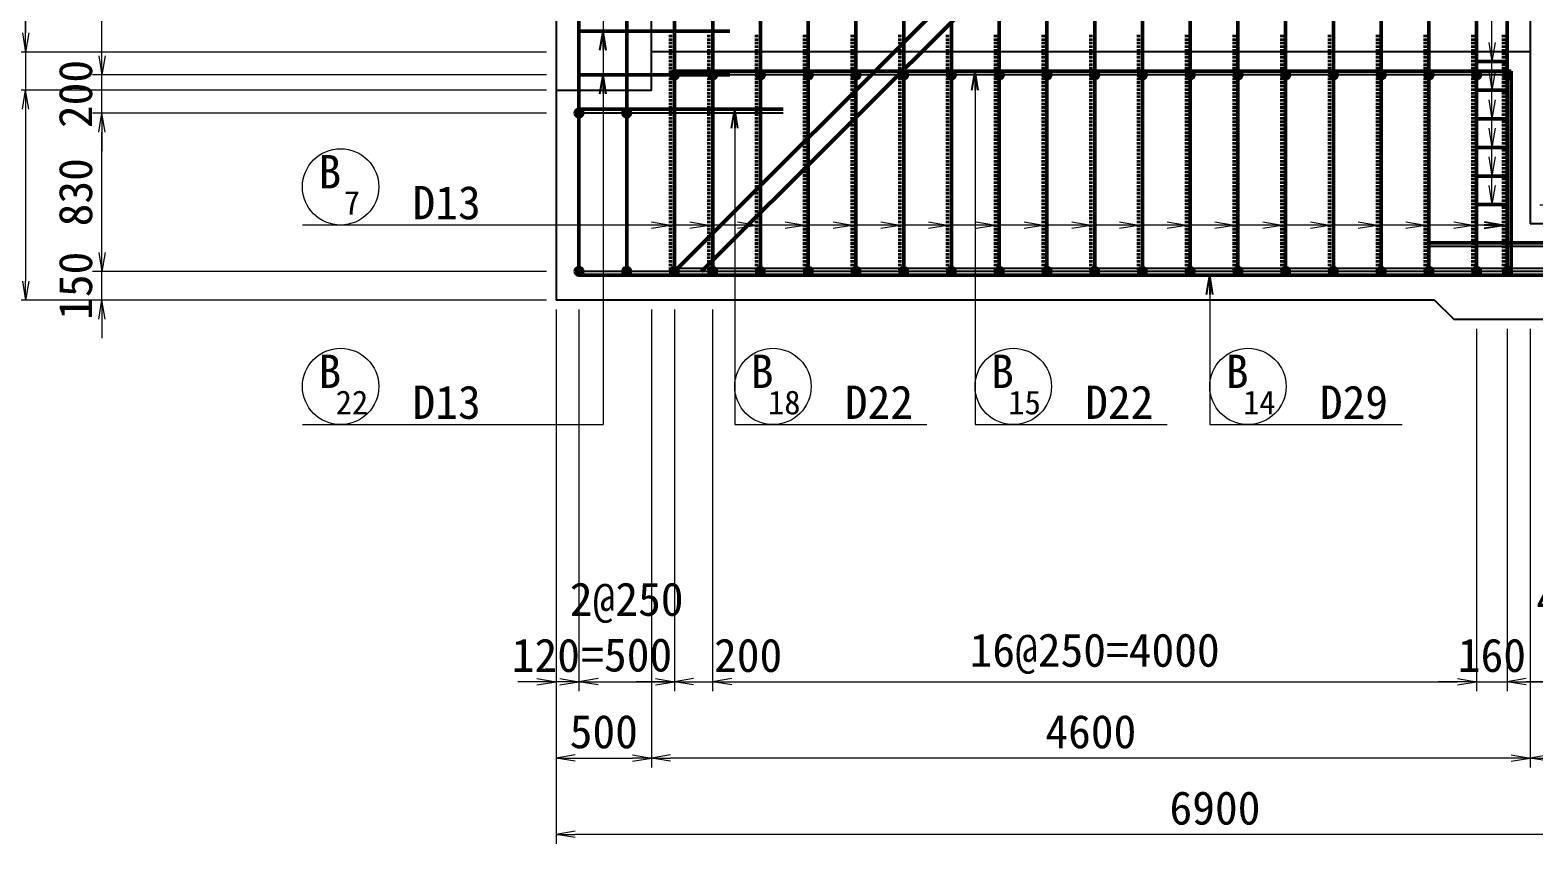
# Model space of a CAD drawing. Header units: millimetres. Extents: x 169470 to 758170, y -17820 to 11880.
# Drawn here: x 299216 to 307090, y -6725 to -2460 of the extents above; entities that cross this region are included whole.
import ezdxf
from ezdxf.enums import TextEntityAlignment as Align

# ---------------------------------------------------------------- set-up
doc = ezdxf.new("R2010")
doc.units = ezdxf.units.MM
doc.header["$LTSCALE"] = 50
doc.header["$PDSIZE"] = 300
doc.linetypes.add('DASHED2', pattern=[0.375, 0.25, -0.125])
doc.layers.get('Defpoints').update_dxf_attribs({"color": 151})
for name, color, linetype, lineweight in [('D-STR', 1, 'Continuous', 25), ('D-STR-DIM', 7, 'Continuous', 13), ('D-STR-HTXT', 7, 'Continuous', 13), ('D-STR-STR1', 2, 'Continuous', 50), ('D-STR-STR2', 6, 'Continuous', 50), ('D-STR-STR4', 1, 'Continuous', 50), ('D-STR-TXT', 7, 'Continuous', 13)]:
    doc.layers.add(name, color=color, linetype=linetype, lineweight=lineweight)
doc.styles.add('YOKO_GOTHIC', font='MS Gothic.ttf')
doc.dimstyles.new('S50', dxfattribs={"dimscale": 50, "dimtxt": 3.5, "dimasz": 2, "dimexe": 1, "dimexo": 1, "dimgap": 1, "dimtad": 1, "dimdec": 0, "dimzin": 1, "dimdsep": 46, "dimtxsty": 'YOKO_GOTHIC', "dimblk": 'OPEN', "dimcen": 0, "dimclrd": 256, "dimclre": 256, "dimclrt": 256, "dimaunit": 1, "dimadec": 3, "dimazin": 0, "dimtfac": 1, "dimtdec": 0, "dimtix": 1, "dimtmove": 2, "dimatfit": 3, "dimldrblk": 'OPEN', "dimfxl": 1, "dimlwd": -1, "dimlwe": -1, "dimarcsym": 2})

# ---------------------------------------------------------------- blocks, each defined once
blk = doc.blocks.new('0930-1')
at = {"layer": 'D-STR-STR2'}
for radius in [20, 10]:
    blk.add_circle((1654010.5, -311924.3), radius, dxfattribs=at)
blk = doc.blocks.new('_Open')
at = {"color": 0, "linetype": 'ByBlock', "lineweight": -2}
for p, q in [((-1, 0.167), (0, 0)), ((-1, -0.167), (0, 0)), ((0, 0), (-1, 0))]:
    blk.add_line(p, q, dxfattribs=at)
blk = doc.blocks.new('*D3267')
at = {"layer": 'D-STR-DIM', "transparency": 16777216}
for p, q in [((301970, -3924.6), (301970, -6724.6)), ((308870.3, -3924.6), (308870.3, -6724.6)), ((308770.3, -6674.6), (302070, -6674.6))]:
    blk.add_line(p, q, dxfattribs=at)
at = {"layer": 'Defpoints', "color": 0, "transparency": 16777216}
for p in [(301970, -3874.6), (308870.3, -3874.6), (301970, -6674.6)]:
    blk.add_point(p, dxfattribs=at)
at = {"layer": 'D-STR-DIM', "transparency": 16777216, "xscale": 100, "yscale": 100, "zscale": 100, "rotation": 180}
blk.add_blockref('_Open', (301970, -6674.6), dxfattribs=at)
at = {"layer": 'D-STR-DIM', "transparency": 16777216, "xscale": 100, "yscale": 100, "zscale": 100}
blk.add_blockref('_Open', (308870.3, -6674.6), dxfattribs=at)
at = {"layer": 'D-STR-DIM', "transparency": 16777216, "insert": (305420.1, -6537.1), "char_height": 175, "attachment_point": 5, "style": 'YOKO_GOTHIC'}
blk.add_mtext('6900', dxfattribs=at)
blk = doc.blocks.new('*D3269')
at = {"layer": 'D-STR-DIM', "transparency": 16777216}
for p, q in [((307970.3, -3924.6), (307970.3, -6324.6)), ((307070.3, -4024.6), (307070.3, -6324.6)), ((307870.3, -6274.6), (307170.3, -6274.6))]:
    blk.add_line(p, q, dxfattribs=at)
at = {"layer": 'Defpoints', "color": 0, "transparency": 16777216}
for p in [(307970.3, -3874.6), (307070.3, -3974.6), (307070.3, -6274.6)]:
    blk.add_point(p, dxfattribs=at)
at = {"layer": 'D-STR-DIM', "transparency": 16777216, "xscale": 100, "yscale": 100, "zscale": 100, "rotation": 180}
blk.add_blockref('_Open', (307070.3, -6274.6), dxfattribs=at)
at = {"layer": 'D-STR-DIM', "transparency": 16777216, "xscale": 100, "yscale": 100, "zscale": 100}
blk.add_blockref('_Open', (307970.3, -6274.6), dxfattribs=at)
at = {"layer": 'D-STR-DIM', "transparency": 16777216, "insert": (307520.3, -6137.1), "char_height": 175, "attachment_point": 5, "style": 'YOKO_GOTHIC'}
blk.add_mtext('900', dxfattribs=at)
blk = doc.blocks.new('*D3270')
at = {"layer": 'D-STR-DIM', "transparency": 16777216}
for p, q in [((302470, -3924.6), (302470, -6324.6)), ((307070.3, -4024.6), (307070.3, -6324.6)), ((306970.3, -6274.6), (302570, -6274.6))]:
    blk.add_line(p, q, dxfattribs=at)
at = {"layer": 'Defpoints', "color": 0, "transparency": 16777216}
for p in [(302470, -3874.6), (307070.3, -3974.6), (302470, -6274.6)]:
    blk.add_point(p, dxfattribs=at)
at = {"layer": 'D-STR-DIM', "transparency": 16777216, "xscale": 100, "yscale": 100, "zscale": 100, "rotation": 180}
blk.add_blockref('_Open', (302470, -6274.6), dxfattribs=at)
at = {"layer": 'D-STR-DIM', "transparency": 16777216, "xscale": 100, "yscale": 100, "zscale": 100}
blk.add_blockref('_Open', (307070.3, -6274.6), dxfattribs=at)
at = {"layer": 'D-STR-DIM', "transparency": 16777216, "insert": (304770.1, -6137.1), "char_height": 175, "attachment_point": 5, "style": 'YOKO_GOTHIC'}
blk.add_mtext('4600', dxfattribs=at)
blk = doc.blocks.new('*D3271')
at = {"layer": 'D-STR-DIM', "transparency": 16777216}
for p, q in [((302790, -3924.6), (302790, -5924.6)), ((306790.3, -4024.6), (306790.3, -5924.6)), ((302890, -5874.6), (306690.3, -5874.6))]:
    blk.add_line(p, q, dxfattribs=at)
at = {"layer": 'Defpoints', "color": 0, "transparency": 16777216}
for p in [(302790, -3874.6), (306790.3, -3974.6), (306790.3, -5874.6)]:
    blk.add_point(p, dxfattribs=at)
at = {"layer": 'D-STR-DIM', "transparency": 16777216, "xscale": 100, "yscale": 100, "zscale": 100, "rotation": 180}
blk.add_blockref('_Open', (302790, -5874.6), dxfattribs=at)
at = {"layer": 'D-STR-DIM', "transparency": 16777216, "xscale": 100, "yscale": 100, "zscale": 100}
blk.add_blockref('_Open', (306790.3, -5874.6), dxfattribs=at)
at = {"layer": 'D-STR-DIM', "transparency": 16777216, "insert": (304790.1, -5727.7), "char_height": 175, "attachment_point": 5, "style": 'YOKO_GOTHIC'}
blk.add_mtext('16@250=4000', dxfattribs=at)
blk = doc.blocks.new('*D3272')
at = {"layer": 'D-STR-DIM', "transparency": 16777216}
for p, q in [((306790.3, -4024.6), (306790.3, -5924.6)), ((306950.3, -4024.6), (306950.3, -5924.6)), ((306690.3, -5874.6), (306590.3, -5874.6)), ((306790.3, -5874.6), (306950.3, -5874.6)), ((307050.3, -5874.6), (307150.3, -5874.6))]:
    blk.add_line(p, q, dxfattribs=at)
at = {"layer": 'Defpoints', "color": 0, "transparency": 16777216}
for p in [(306790.3, -3974.6), (306950.3, -3974.6), (306950.3, -5874.6)]:
    blk.add_point(p, dxfattribs=at)
at = {"layer": 'D-STR-DIM', "transparency": 16777216, "xscale": 100, "yscale": 100, "zscale": 100}
blk.add_blockref('_Open', (306790.3, -5874.6), dxfattribs=at)
at = {"layer": 'D-STR-DIM', "transparency": 16777216, "xscale": 100, "yscale": 100, "zscale": 100, "rotation": 180}
blk.add_blockref('_Open', (306950.3, -5874.6), dxfattribs=at)
at = {"layer": 'D-STR-DIM', "transparency": 16777216, "insert": (306870.3, -5737.1), "char_height": 175, "attachment_point": 5, "style": 'YOKO_GOTHIC'}
blk.add_mtext('160', dxfattribs=at)
blk = doc.blocks.new('*D3274')
at = {"layer": 'D-STR-DIM', "transparency": 16777216}
for p, q in [((301970, -3924.6), (301970, -5924.6)), ((302090, -3924.6), (302090, -5924.6)), ((301870, -5874.6), (301770, -5874.6)), ((302090, -5874.6), (301970, -5874.6)), ((302190, -5874.6), (302290, -5874.6))]:
    blk.add_line(p, q, dxfattribs=at)
at = {"layer": 'Defpoints', "color": 0, "transparency": 16777216}
for p in [(301970, -3874.6), (302090, -3874.6), (301970, -5874.6)]:
    blk.add_point(p, dxfattribs=at)
at = {"layer": 'D-STR-DIM', "transparency": 16777216, "xscale": 100, "yscale": 100, "zscale": 100}
blk.add_blockref('_Open', (301970, -5874.6), dxfattribs=at)
at = {"layer": 'D-STR-DIM', "transparency": 16777216, "xscale": 100, "yscale": 100, "zscale": 100, "rotation": 180}
blk.add_blockref('_Open', (302090, -5874.6), dxfattribs=at)
at = {"layer": 'D-STR-DIM', "transparency": 16777216, "insert": (301916.9, -5737.1), "char_height": 175, "attachment_point": 5, "style": 'YOKO_GOTHIC'}
blk.add_mtext('120', dxfattribs=at)
blk = doc.blocks.new('*D3275')
at = {"layer": 'D-STR-DIM', "transparency": 16777216}
for p, q in [((307850.3, -3924.6), (307850.3, -5924.6)), ((306950.3, -4024.6), (306950.3, -5924.6)), ((307750.3, -5874.6), (307050.3, -5874.6))]:
    blk.add_line(p, q, dxfattribs=at)
at = {"layer": 'Defpoints', "color": 0, "transparency": 16777216}
for p in [(307850.3, -3874.6), (306950.3, -3974.6), (306950.3, -5874.6)]:
    blk.add_point(p, dxfattribs=at)
at = {"layer": 'D-STR-DIM', "transparency": 16777216, "xscale": 100, "yscale": 100, "zscale": 100, "rotation": 180}
blk.add_blockref('_Open', (306950.3, -5874.6), dxfattribs=at)
at = {"layer": 'D-STR-DIM', "transparency": 16777216, "xscale": 100, "yscale": 100, "zscale": 100}
blk.add_blockref('_Open', (307850.3, -5874.6), dxfattribs=at)
at = {"layer": 'D-STR-DIM', "transparency": 16777216, "insert": (307400.3, -5589), "char_height": 175, "attachment_point": 5, "style": 'YOKO_GOTHIC'}
blk.add_mtext('4@225\\P=900', dxfattribs=at)
blk = doc.blocks.new('*D3280')
at = {"layer": 'D-STR-DIM', "transparency": 16777216}
for p, q in [((301970, -3924.6), (301970, -6324.6)), ((302470, -3924.6), (302470, -6324.6)), ((302070, -6274.6), (302370, -6274.6))]:
    blk.add_line(p, q, dxfattribs=at)
at = {"layer": 'Defpoints', "color": 0, "transparency": 16777216}
for p in [(301970, -3874.6), (302470, -3874.6), (302470, -6274.6)]:
    blk.add_point(p, dxfattribs=at)
at = {"layer": 'D-STR-DIM', "transparency": 16777216, "xscale": 100, "yscale": 100, "zscale": 100, "rotation": 180}
blk.add_blockref('_Open', (301970, -6274.6), dxfattribs=at)
at = {"layer": 'D-STR-DIM', "transparency": 16777216, "xscale": 100, "yscale": 100, "zscale": 100}
blk.add_blockref('_Open', (302470, -6274.6), dxfattribs=at)
at = {"layer": 'D-STR-DIM', "transparency": 16777216, "insert": (302220, -6137.1), "char_height": 175, "attachment_point": 5, "style": 'YOKO_GOTHIC'}
blk.add_mtext('500', dxfattribs=at)
blk = doc.blocks.new('*D3345')
at = {"layer": 'D-STR-DIM', "transparency": 16777216}
for p, q in [((307000.3, 4125.4), (307541.7, 4125.4)), ((307491.7, -3274.6), (307491.7, 4025.4)), ((307120.3, -3374.6), (307541.7, -3374.6))]:
    blk.add_line(p, q, dxfattribs=at)
at = {"layer": 'Defpoints', "color": 0, "transparency": 16777216}
for p in [(306950.3, 4125.4), (307491.7, 4125.4), (307070.3, -3374.6)]:
    blk.add_point(p, dxfattribs=at)
at = {"layer": 'D-STR-DIM', "transparency": 16777216, "xscale": 100, "yscale": 100, "zscale": 100}
for p, rotation in [((307491.7, 4125.4), 90), ((307491.7, -3374.6), 270)]:
    blk.add_blockref('_Open', p, dxfattribs=dict(at, rotation=rotation))
at = {"layer": 'D-STR-DIM', "transparency": 16777216, "insert": (307344.9, 375.4), "char_height": 175, "attachment_point": 5, "rotation": 90, "style": 'YOKO_GOTHIC'}
blk.add_mtext('50@150=7500', dxfattribs=at)
blk = doc.blocks.new('*D3347')
at = {"layer": 'D-STR-DIM', "transparency": 16777216}
for p, q in [((301420, 25.4), (298742.4, 25.4)), ((298792.4, -74.6), (298792.4, -3774.6)), ((301920, -3874.6), (298742.4, -3874.6))]:
    blk.add_line(p, q, dxfattribs=at)
at = {"layer": 'Defpoints', "color": 0, "transparency": 16777216}
for p in [(301470, 25.4), (298792.4, -3874.6), (301970, -3874.6)]:
    blk.add_point(p, dxfattribs=at)
at = {"layer": 'D-STR-DIM', "transparency": 16777216, "xscale": 100, "yscale": 100, "zscale": 100}
for p, rotation in [((298792.4, 25.4), 90), ((298792.4, -3874.6), 270)]:
    blk.add_blockref('_Open', p, dxfattribs=dict(at, rotation=rotation))
at = {"layer": 'D-STR-DIM', "transparency": 16777216, "insert": (298654.9, -1924.6), "char_height": 175, "attachment_point": 5, "rotation": 90, "style": 'YOKO_GOTHIC'}
blk.add_mtext('3900', dxfattribs=at)
blk = doc.blocks.new('*D3348')
at = {"layer": 'D-STR-DIM', "transparency": 16777216}
for p, q in [((301920, -574.6), (299142.4, -574.6)), ((299192.4, -674.6), (299192.4, -2474.6)), ((301920, -2574.6), (299142.4, -2574.6))]:
    blk.add_line(p, q, dxfattribs=at)
at = {"layer": 'Defpoints', "color": 0, "transparency": 16777216}
for p in [(301970, -574.6), (299192.4, -2574.6), (301970, -2574.6)]:
    blk.add_point(p, dxfattribs=at)
at = {"layer": 'D-STR-DIM', "transparency": 16777216, "xscale": 100, "yscale": 100, "zscale": 100}
for p, rotation in [((299192.4, -574.6), 90), ((299192.4, -2574.6), 270)]:
    blk.add_blockref('_Open', p, dxfattribs=dict(at, rotation=rotation))
at = {"layer": 'D-STR-DIM', "transparency": 16777216, "insert": (299054.9, -1574.6), "char_height": 175, "attachment_point": 5, "rotation": 90, "style": 'YOKO_GOTHIC'}
blk.add_mtext('2000', dxfattribs=at)
blk = doc.blocks.new('*D3350')
at = {"layer": 'D-STR-DIM', "transparency": 16777216}
for p, q in [((301920, -2774.6), (299142.4, -2774.6)), ((299192.4, -2874.6), (299192.4, -3774.6)), ((301920, -3874.6), (299142.4, -3874.6))]:
    blk.add_line(p, q, dxfattribs=at)
at = {"layer": 'Defpoints', "color": 0, "transparency": 16777216}
for p in [(301970, -2774.6), (299192.4, -3874.6), (301970, -3874.6)]:
    blk.add_point(p, dxfattribs=at)
at = {"layer": 'D-STR-DIM', "transparency": 16777216, "xscale": 100, "yscale": 100, "zscale": 100}
for p, rotation in [((299192.4, -2774.6), 90), ((299192.4, -3874.6), 270)]:
    blk.add_blockref('_Open', p, dxfattribs=dict(at, rotation=rotation))
at = {"layer": 'D-STR-DIM', "transparency": 16777216, "insert": (299054.9, -3324.6), "char_height": 175, "attachment_point": 5, "rotation": 90, "style": 'YOKO_GOTHIC'}
blk.add_mtext('1100', dxfattribs=at)
blk = doc.blocks.new('*D3351')
at = {"layer": 'D-STR-DIM', "transparency": 16777216}
for p, q in [((299592.4, -3624.6), (299592.4, -3524.6)), ((301920, -3724.6), (299542.4, -3724.6)), ((299592.4, -3874.6), (299592.4, -3724.6)), ((301920, -3874.6), (299542.4, -3874.6)), ((299592.4, -3974.6), (299592.4, -4074.6))]:
    blk.add_line(p, q, dxfattribs=at)
at = {"layer": 'Defpoints', "color": 0, "transparency": 16777216}
for p in [(299592.4, -3724.6), (301970, -3724.6), (301970, -3874.6)]:
    blk.add_point(p, dxfattribs=at)
at = {"layer": 'D-STR-DIM', "transparency": 16777216, "xscale": 100, "yscale": 100, "zscale": 100}
for p, rotation in [((299592.4, -3724.6), 270), ((299592.4, -3874.6), 90)]:
    blk.add_blockref('_Open', p, dxfattribs=dict(at, rotation=rotation))
at = {"layer": 'D-STR-DIM', "transparency": 16777216, "insert": (299454.9, -3799.6), "char_height": 175, "attachment_point": 5, "rotation": 90, "style": 'YOKO_GOTHIC'}
blk.add_mtext('150', dxfattribs=at)
blk = doc.blocks.new('*D3352')
at = {"layer": 'D-STR-DIM', "transparency": 16777216}
for p, q in [((301920, -2894.6), (299542.4, -2894.6)), ((299592.4, -3624.6), (299592.4, -2994.6)), ((301920, -3724.6), (299542.4, -3724.6))]:
    blk.add_line(p, q, dxfattribs=at)
at = {"layer": 'Defpoints', "color": 0, "transparency": 16777216}
for p in [(299592.4, -2894.6), (301970, -2894.6), (301970, -3724.6)]:
    blk.add_point(p, dxfattribs=at)
at = {"layer": 'D-STR-DIM', "transparency": 16777216, "xscale": 100, "yscale": 100, "zscale": 100}
for p, rotation in [((299592.4, -2894.6), 90), ((299592.4, -3724.6), 270)]:
    blk.add_blockref('_Open', p, dxfattribs=dict(at, rotation=rotation))
at = {"layer": 'D-STR-DIM', "transparency": 16777216, "insert": (299454.9, -3309.6), "char_height": 175, "attachment_point": 5, "rotation": 90, "style": 'YOKO_GOTHIC'}
blk.add_mtext('830', dxfattribs=at)
blk = doc.blocks.new('*D3353')
at = {"layer": 'D-STR-DIM', "transparency": 16777216}
for p, q in [((301920, -694.6), (299542.4, -694.6)), ((299592.4, -2594.6), (299592.4, -794.6)), ((301920, -2694.6), (299542.4, -2694.6))]:
    blk.add_line(p, q, dxfattribs=at)
at = {"layer": 'Defpoints', "color": 0, "transparency": 16777216}
for p in [(299592.4, -694.6), (301970, -694.6), (301970, -2694.6)]:
    blk.add_point(p, dxfattribs=at)
at = {"layer": 'D-STR-DIM', "transparency": 16777216, "xscale": 100, "yscale": 100, "zscale": 100}
for p, rotation in [((299592.4, -694.6), 90), ((299592.4, -2694.6), 270)]:
    blk.add_blockref('_Open', p, dxfattribs=dict(at, rotation=rotation))
at = {"layer": 'D-STR-DIM', "transparency": 16777216, "insert": (299445.6, -1694.6), "char_height": 175, "attachment_point": 5, "rotation": 90, "style": 'YOKO_GOTHIC'}
blk.add_mtext('8@250=2000', dxfattribs=at)
blk = doc.blocks.new('*D3906')
at = {"layer": 'D-STR-DIM', "transparency": 16777216}
for p, q in [((299192.4, -2474.6), (299192.4, -2374.6)), ((301920, -2574.6), (299142.4, -2574.6)), ((299192.4, -2574.6), (299192.4, -2774.6)), ((301920, -2774.6), (299142.4, -2774.6)), ((299192.4, -2874.6), (299192.4, -2974.6))]:
    blk.add_line(p, q, dxfattribs=at)
at = {"layer": 'Defpoints', "color": 0, "transparency": 16777216}
for p in [(301970, -2574.6), (299192.4, -2774.6), (301970, -2774.6)]:
    blk.add_point(p, dxfattribs=at)
at = {"layer": 'D-STR-DIM', "transparency": 16777216, "xscale": 100, "yscale": 100, "zscale": 100}
for p, rotation in [((299192.4, -2574.6), 270), ((299192.4, -2774.6), 90)]:
    blk.add_blockref('_Open', p, dxfattribs=dict(at, rotation=rotation))
at = {"layer": 'D-STR-DIM', "transparency": 16777216, "insert": (299054.9, -2674.6), "char_height": 175, "attachment_point": 5, "rotation": 90, "style": 'YOKO_GOTHIC'}
blk.add_mtext('200', dxfattribs=at)
blk = doc.blocks.new('*D3908')
at = {"layer": 'D-STR-DIM', "transparency": 16777216}
for p, q in [((299592.4, -2594.6), (299592.4, -2494.6)), ((301920, -2694.6), (299542.4, -2694.6)), ((299592.4, -2894.6), (299592.4, -2694.6)), ((301920, -2894.6), (299542.4, -2894.6)), ((299592.4, -2994.6), (299592.4, -3094.6))]:
    blk.add_line(p, q, dxfattribs=at)
at = {"layer": 'Defpoints', "color": 0, "transparency": 16777216}
for p in [(299592.4, -2694.6), (301970, -2694.6), (301970, -2894.6)]:
    blk.add_point(p, dxfattribs=at)
at = {"layer": 'D-STR-DIM', "transparency": 16777216, "xscale": 100, "yscale": 100, "zscale": 100}
for p, rotation in [((299592.4, -2694.6), 270), ((299592.4, -2894.6), 90)]:
    blk.add_blockref('_Open', p, dxfattribs=dict(at, rotation=rotation))
at = {"layer": 'D-STR-DIM', "transparency": 16777216, "insert": (299454.9, -2794.6), "char_height": 175, "attachment_point": 5, "rotation": 90, "style": 'YOKO_GOTHIC'}
blk.add_mtext('200', dxfattribs=at)
blk = doc.blocks.new('*D3874')
at = {"layer": 'D-STR-DIM', "transparency": 16777216}
for p, q in [((302590, -3924.6), (302590, -5924.6)), ((302790, -3924.6), (302790, -5924.6)), ((302490, -5874.6), (302390, -5874.6)), ((302590, -5874.6), (302790, -5874.6)), ((302890, -5874.6), (302990, -5874.6))]:
    blk.add_line(p, q, dxfattribs=at)
at = {"layer": 'Defpoints', "color": 0, "transparency": 16777216}
for p in [(302590, -3874.6), (302790, -3874.6), (302790, -5874.6)]:
    blk.add_point(p, dxfattribs=at)
at = {"layer": 'D-STR-DIM', "transparency": 16777216, "xscale": 100, "yscale": 100, "zscale": 100}
blk.add_blockref('_Open', (302590, -5874.6), dxfattribs=at)
at = {"layer": 'D-STR-DIM', "transparency": 16777216, "xscale": 100, "yscale": 100, "zscale": 100, "rotation": 180}
blk.add_blockref('_Open', (302790, -5874.6), dxfattribs=at)
at = {"layer": 'D-STR-DIM', "transparency": 16777216, "insert": (302975.9, -5737.1), "char_height": 175, "attachment_point": 5, "style": 'YOKO_GOTHIC'}
blk.add_mtext('200', dxfattribs=at)
blk = doc.blocks.new('*D3875')
at = {"layer": 'D-STR-DIM', "transparency": 16777216}
for p, q in [((302090, -3924.6), (302090, -5924.6)), ((302590, -3924.6), (302590, -5924.6)), ((301990, -5874.6), (301890, -5874.6)), ((302090, -5874.6), (302590, -5874.6)), ((302690, -5874.6), (302790, -5874.6))]:
    blk.add_line(p, q, dxfattribs=at)
at = {"layer": 'Defpoints', "color": 0, "transparency": 16777216}
for p in [(302090, -3874.6), (302590, -3874.6), (302590, -5874.6)]:
    blk.add_point(p, dxfattribs=at)
at = {"layer": 'D-STR-DIM', "transparency": 16777216, "xscale": 100, "yscale": 100, "zscale": 100}
blk.add_blockref('_Open', (302090, -5874.6), dxfattribs=at)
at = {"layer": 'D-STR-DIM', "transparency": 16777216, "xscale": 100, "yscale": 100, "zscale": 100, "rotation": 180}
blk.add_blockref('_Open', (302590, -5874.6), dxfattribs=at)
at = {"layer": 'D-STR-DIM', "transparency": 16777216, "insert": (302340, -5589), "char_height": 175, "attachment_point": 5, "style": 'YOKO_GOTHIC'}
blk.add_mtext('2@250\\P=500', dxfattribs=at)
blk = doc.blocks.new('*D4576')
at = {"layer": 'D-STR-DIM', "transparency": 16777216}
for p, q in [((307491.7, -3274.6), (307491.7, -3174.6)), ((307120.3, -3374.6), (307541.7, -3374.6)), ((307491.7, -3374.6), (307491.7, -3474.6)), ((307288.2, -3474.6), (307541.7, -3474.6)), ((307491.7, -3574.6), (307491.7, -3674.6))]:
    blk.add_line(p, q, dxfattribs=at)
at = {"layer": 'Defpoints', "color": 0, "transparency": 16777216}
for p in [(307070.3, -3374.6), (307238.2, -3474.6), (307491.7, -3474.6)]:
    blk.add_point(p, dxfattribs=at)
at = {"layer": 'D-STR-DIM', "transparency": 16777216, "xscale": 100, "yscale": 100, "zscale": 100}
for p, rotation in [((307491.7, -3374.6), 270), ((307491.7, -3474.6), 90)]:
    blk.add_blockref('_Open', p, dxfattribs=dict(at, rotation=rotation))
at = {"layer": 'D-STR-DIM', "transparency": 16777216, "insert": (307354.2, -3291.3), "char_height": 175, "attachment_point": 5, "rotation": 90, "style": 'YOKO_GOTHIC'}
blk.add_mtext('100', dxfattribs=at)

msp = doc.modelspace()

# ---------------------------------------------------------------- linework, layer by layer
at = {"layer": 'D-STR'}
for p, q in [((307070.29, 3725.43), (307070.29, -3474.57)), ((301970, -374.57), (301970, -2774.57)), ((307070.29, -2574.57), (302470, -2574.57)), ((301970, -2774.57), (301970, -3874.57)), ((307970.29, -3474.57), (307070.29, -3474.57)), ((306570.29, -3874.57), (301970, -3874.57)), ((306570.29, -3874.57), (306670.29, -3974.57)), ((306670.29, -3974.57), (307270.29, -3974.57))]:
    msp.add_line(p, q, dxfattribs=at)
msp.add_lwpolyline([(301970, -2774.57), (302470, -2774.57), (302470, -374.57), (301970, -374.57)], dxfattribs=at)
at = {"layer": 'D-STR-HTXT'}
for p, q in [((306870.29, -3374.57), (306870.29, 4125.43)), ((300642.05, -4527.23), (302216.18, -4527.23)), ((302905.64, -4527.23), (303912.2, -4527.23)), ((304163.95, -4527.23), (305170.51, -4527.23)), ((305392.95, -4527.23), (306399.51, -4527.23))]:
    msp.add_line(p, q, dxfattribs=at)
msp.add_circle((300842.05, -3281.31), 200, dxfattribs=at)
at = {"layer": 'D-STR-HTXT', "color": 1}
for centre in [(300842.05, -4327.23), (303105.64, -4327.23), (304363.95, -4327.23), (305592.95, -4327.23)]:
    msp.add_circle(centre, 200, dxfattribs=at)
at = {"layer": 'D-STR-STR1'}
for p, q in [((306790.29, 4355.43), (306790.29, -3744.57)), ((306950.29, 4355.43), (306950.29, -3744.57)), ((306930.29, 615.72), (302590, -3724.57)), ((306950.29, 494.3), (302731.42, -3724.57)), ((302090, -94.57), (302090, -3724.57)), ((302340, -94.57), (302340, -3724.57)), ((302590, -94.57), (302590, -3724.57)), ((302790.29, -94.57), (302790.29, -3724.57)), ((303040.29, -94.57), (303040.29, -3724.57)), ((303290.29, -94.57), (303290.29, -3724.57)), ((303540.29, -94.57), (303540.29, -3724.57)), ((303790.29, -94.57), (303790.29, -3724.57)), ((304040.29, -94.57), (304040.29, -3724.57)), ((304290.29, -94.57), (304290.29, -3724.57)), ((304540.29, -94.57), (304540.29, -3724.57)), ((304790.29, -94.57), (304790.29, -3724.57)), ((305040.29, -94.57), (305040.29, -3724.57)), ((305290.29, -94.57), (305290.29, -3724.57)), ((305540.29, -94.57), (305540.29, -3724.57)), ((305790.29, -94.57), (305790.29, -3724.57)), ((306040.29, -94.57), (306040.29, -3724.57)), ((306290.29, -94.57), (306290.29, -3724.57)), ((306540.29, -94.57), (306540.29, -3724.57)), ((302090, -2464.57), (302880, -2464.57)), ((306970.29, -2674.57), (302590, -2674.57)), ((306790.29, -2624.57), (306950.29, -2624.57)), ((306970.29, -2674.57), (306970.29, -3744.57)), ((302090, -2694.57), (302880, -2694.57)), ((306790.29, -2774.57), (306950.29, -2774.57)), ((303160, -2874.57), (302090, -2874.57)), ((306790.29, -2924.57), (306950.29, -2924.57)), ((306790.29, -3074.57), (306950.29, -3074.57)), ((306790.29, -3224.57), (306950.29, -3224.57)), ((306790.29, -3374.57), (306950.29, -3374.57)), ((306540.29, -3574.57), (308400.29, -3574.57)), ((308740.29, -3744.57), (302090, -3744.57))]:
    msp.add_line(p, q, dxfattribs=at)
at = {"layer": 'D-STR-STR4', "linetype": 'DASHED2'}
for p, q in [((302570, -2484.28), (302570, -3724.57)), ((302770.29, -2484.28), (302770.29, -3724.57)), ((303020.29, -2484.28), (303020.29, -3724.57)), ((303270.29, -2484.28), (303270.29, -3724.57)), ((303520.29, -2484.28), (303520.29, -3724.57)), ((303770.29, -2484.28), (303770.29, -3724.57)), ((304020.29, -2484.28), (304020.29, -3724.57)), ((304270.29, -2484.28), (304270.29, -3724.57)), ((304520.29, -2484.28), (304520.29, -3724.57)), ((304770.29, -2484.28), (304770.29, -3724.57)), ((305020.29, -2484.28), (305020.29, -3724.57)), ((305270.29, -2484.28), (305270.29, -3724.57)), ((305520.29, -2484.28), (305520.29, -3724.57)), ((305770.29, -2484.28), (305770.29, -3724.57)), ((306020.29, -2484.28), (306020.29, -3724.57)), ((306270.29, -2484.28), (306270.29, -3724.57)), ((306520.29, -2484.28), (306520.29, -3724.57)), ((306770.29, -2484.28), (306770.29, -3724.57)), ((306930.29, -2484.28), (306930.29, -3724.57))]:
    msp.add_line(p, q, dxfattribs=at)
at = {"layer": 'Defpoints'}
for p, q in [((306950.29, -2694.57), (302570.29, -2694.57)), ((303160, -2894.57), (302090, -2894.57)), ((308400.29, -3594.57), (306540.29, -3594.57)), ((308740.29, -3724.57), (302070.29, -3724.57)), ((308740.29, -3709.57), (302570.29, -3709.57))]:
    msp.add_line(p, q, dxfattribs=at)

# ---------------------------------------------------------------- block references
at = {"layer": 'D-STR-HTXT', "xscale": -100, "yscale": 100, "zscale": 100}
for p, rotation in [((306870.29, -2624.57), 90), ((306870.29, -2774.57), 90), ((306870.29, -2924.57), 90), ((306870.29, -3074.57), 90), ((306870.29, -3224.57), 90), ((306870.29, -3374.57), 90), ((302570, -3481.31), 180), ((302770.29, -3481.31), 180), ((303020.29, -3481.31), 180), ((303270.29, -3481.31), 180), ((303520.29, -3481.31), 180), ((303770.29, -3481.31), 180), ((304020.29, -3481.31), 180), ((304270.29, -3481.31), 180), ((304520.29, -3481.31), 180), ((304770.29, -3481.31), 180), ((305020.29, -3481.31), 180), ((305270.29, -3481.31), 180), ((305520.29, -3481.31), 180), ((305770.29, -3481.31), 180), ((306020.29, -3481.31), 180), ((306270.29, -3481.31), 180), ((306520.29, -3481.31), 180), ((306770.29, -3481.31), 180)]:
    msp.add_blockref('_Open', p, dxfattribs=dict(at, rotation=rotation))
at = {"layer": 'D-STR-STR2', "xscale": -1, "rotation": 180}
for p in [(-1351420.49, -314618.88), (-1351220.19, -314618.88), (-1350970.19, -314618.88), (-1350720.19, -314618.88), (-1350470.19, -314618.88), (-1350220.19, -314618.88), (-1349970.19, -314618.88), (-1349720.19, -314618.88), (-1349470.19, -314618.88), (-1349220.19, -314618.88), (-1348970.19, -314618.88), (-1348720.19, -314618.88), (-1348470.19, -314618.88), (-1348220.19, -314618.88), (-1347970.19, -314618.88), (-1347720.19, -314618.88), (-1347470.19, -314618.88), (-1347220.19, -314618.88), (-1347060.19, -314618.88), (-1351920.49, -314818.88), (-1351670.49, -314818.88), (-1351920.49, -315648.88), (-1351670.49, -315648.88), (-1351420.49, -315648.88), (-1351220.19, -315648.88), (-1350970.19, -315648.88), (-1350720.19, -315648.88), (-1350470.19, -315648.88), (-1350220.19, -315648.88), (-1349970.19, -315648.88), (-1349720.19, -315648.88), (-1349470.19, -315648.88), (-1349220.19, -315648.88), (-1348970.19, -315648.88), (-1348720.19, -315648.88), (-1348470.19, -315648.88), (-1348220.19, -315648.88), (-1347970.19, -315648.88), (-1347720.19, -315648.88), (-1347470.19, -315648.88), (-1347220.19, -315648.88), (-1347060.19, -315648.88)]:
    msp.add_blockref('0930-1', p, dxfattribs=at)

# ---------------------------------------------------------------- texts
at = {"layer": 'D-STR-TXT', "style": 'YOKO_GOTHIC'}
for s, height, p in [('B', 175, (300785.78, -3289.63)), ('7', 125, (300901.44, -3427.43))]:
    msp.add_text(s, height=height, dxfattribs=at).set_placement(p, align=Align.CENTER)
msp.add_text('D13', height=175, dxfattribs=at).set_placement((301218.57, -3451.31))
at = {"layer": 'D-STR-TXT', "color": 1, "style": 'YOKO_GOTHIC'}
for s, height, p in [('B', 175, (300785.78, -4335.55)), ('B', 175, (303049.36, -4335.55)), ('B', 175, (304307.67, -4335.55)), ('B', 175, (305536.67, -4335.55)), ('22', 125, (300901.44, -4473.35)), ('18', 125, (303165.02, -4473.35)), ('15', 125, (304423.33, -4473.35)), ('14', 125, (305652.33, -4473.35))]:
    msp.add_text(s, height=height, dxfattribs=at).set_placement(p, align=Align.CENTER)
for s, p in [('D13', (301218.57, -4497.23)), ('D22', (303482.16, -4497.23)), ('D22', (304740.47, -4497.23)), ('D29', (305969.47, -4497.23))]:
    msp.add_text(s, height=175, dxfattribs=at).set_placement(p)

# ---------------------------------------------------------------- dimensions: what is measured, and where the dimension line sits
at = {"layer": 'D-STR-DIM'}
for base, p1, p2, angle, text, picture, middle in [((307491.75, 4125.43), (307070.29, -3374.57), (306950.29, 4125.43), 90, '50@150=<>', '*D3345', (307344.92, 375.43)), ((299592.44, -694.57), (301970, -2694.57), (301970, -694.57), 90, '8@250=<>', '*D3353', (299445.62, -1694.57)), ((302590, -5874.57), (302090, -3874.57), (302590, -3874.57), 180, '2@250\\P=<>', '*D3875', (302340, -5589.02)), ((306790.29, -5874.57), (302790, -3874.57), (306790.29, -3974.57), 180, '16@250=<>', '*D3271', (304790.14, -5727.75)), ((306950.29, -5874.57), (307850.29, -3874.57), (306950.29, -3974.57), 180, '4@225\\P=<>', '*D3275', (307400.29, -5589.02))]:
    dim = msp.add_linear_dim(base=base, p1=p1, p2=p2, angle=angle, text=text, dimstyle='S50', dxfattribs=at)
    dim.commit()
    dim.dimension.update_dxf_attribs({"geometry": picture, "text_midpoint": middle})
for base, p1, p2, angle, picture, middle in [((298792.44, -3874.57), (301470, 25.43), (301970, -3874.57), 90, '*D3347', (298654.94, -1924.57)), ((299192.44, -2574.57), (301970, -574.57), (301970, -2574.57), 90, '*D3348', (299054.94, -1574.57)), ((299192.44, -2774.57), (301970, -2574.57), (301970, -2774.57), 90, '*D3906', (299054.94, -2674.57)), ((299592.44, -2694.57), (301970, -2894.57), (301970, -2694.57), 90, '*D3908', (299454.94, -2794.57)), ((299192.44, -3874.57), (301970, -2774.57), (301970, -3874.57), 90, '*D3350', (299054.94, -3324.57)), ((299592.44, -2894.57), (301970, -3724.57), (301970, -2894.57), 90, '*D3352', (299454.94, -3309.57)), ((299592.44, -3724.57), (301970, -3874.57), (301970, -3724.57), 90, '*D3351', (299454.94, -3799.57)), ((301970, -6674.57), (308870.29, -3874.57), (301970, -3874.57), 180, '*D3267', (305420.14, -6537.07)), ((302470, -6274.57), (307070.29, -3974.57), (302470, -3874.57), 180, '*D3270', (304770.14, -6137.07)), ((307070.29, -6274.57), (307970.29, -3874.57), (307070.29, -3974.57), 180, '*D3269', (307520.29, -6137.07)), ((306950.29, -5874.57), (306790.29, -3974.57), (306950.29, -3974.57), 180, '*D3272', (306870.29, -5737.07))]:
    dim = msp.add_linear_dim(base=base, p1=p1, p2=p2, angle=angle, dimstyle='S50', dxfattribs=at)
    dim.commit()
    dim.dimension.update_dxf_attribs({"geometry": picture, "text_midpoint": middle})
for base, p1, p2, angle, picture, middle in [((307491.75, -3474.57), (307070.29, -3374.57), (307238.24, -3474.57), 90, '*D4576', (307354.25, -3291.32)), ((301970, -5874.57), (302090, -3874.57), (301970, -3874.57), 180, '*D3274', (301916.95, -5737.07)), ((302790, -5874.57), (302590, -3874.57), (302790, -3874.57), 180, '*D3874', (302975.93, -5737.07))]:
    dim = msp.add_linear_dim(base=base, p1=p1, p2=p2, angle=angle, dimstyle='S50', dxfattribs=at)
    dim.commit()
    dim.dimension.update_dxf_attribs({"geometry": picture, "text_midpoint": middle, "dimtype": 160})
dim = msp.add_linear_dim(base=(302470, -6274.57), p1=(301970, -3874.57), p2=(302470, -3874.57), dimstyle='S50', dxfattribs=at)
dim.commit()
dim.dimension.update_dxf_attribs({"geometry": '*D3280', "text_midpoint": (302220, -6137.07)})

# ---------------------------------------------------------------- leaders
at = {"layer": 'D-STR-HTXT'}
for points in [[(302216.18, -494.57), (302216.18, -4527.23)], [(304163.95, -2674.57), (304163.95, -4527.23)], [(302905.64, -2874.57), (302905.64, -4527.23)], [(306930.29, -3481.31), (300642.05, -3481.31)], [(305392.95, -3744.57), (305392.95, -4527.23)]]:
    msp.add_leader(points, dimstyle='S50', dxfattribs=at)
for points in [[(302216.18, -2214.57), (302216.18, -2626.84)], [(302216.18, -2464.57), (302216.18, -2876.84)], [(302216.18, -2694.57), (302216.18, -3106.84)]]:
    msp.add_leader(points, dimstyle='S50', override={"dimgap": 1, "dimtad": 0}, dxfattribs=at)

doc.saveas('drawing.dxf')
